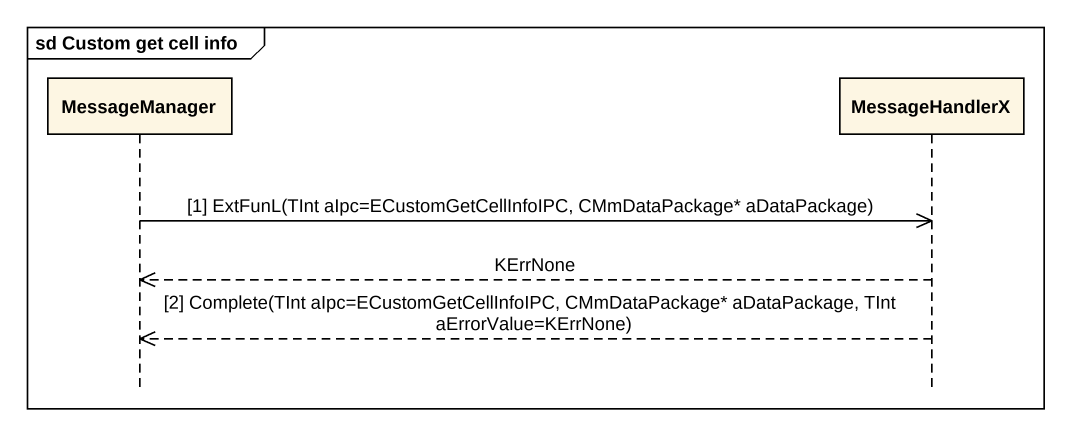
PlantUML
@startuml
mainframe sd Custom get cell info
hide footbox
participant MessageManager
participant MessageHandlerX

MessageManager ->> MessageHandlerX : [1] ExtFunL(TInt aIpc=ECustomGetCellInfoIPC, CMmDataPackage* aDataPackage)
MessageHandlerX -->> MessageManager : KErrNone
MessageHandlerX -->> MessageManager : [2] Complete(TInt aIpc=ECustomGetCellInfoIPC, CMmDataPackage* aDataPackage, TInt aErrorValue=KErrNone)
@enduml
